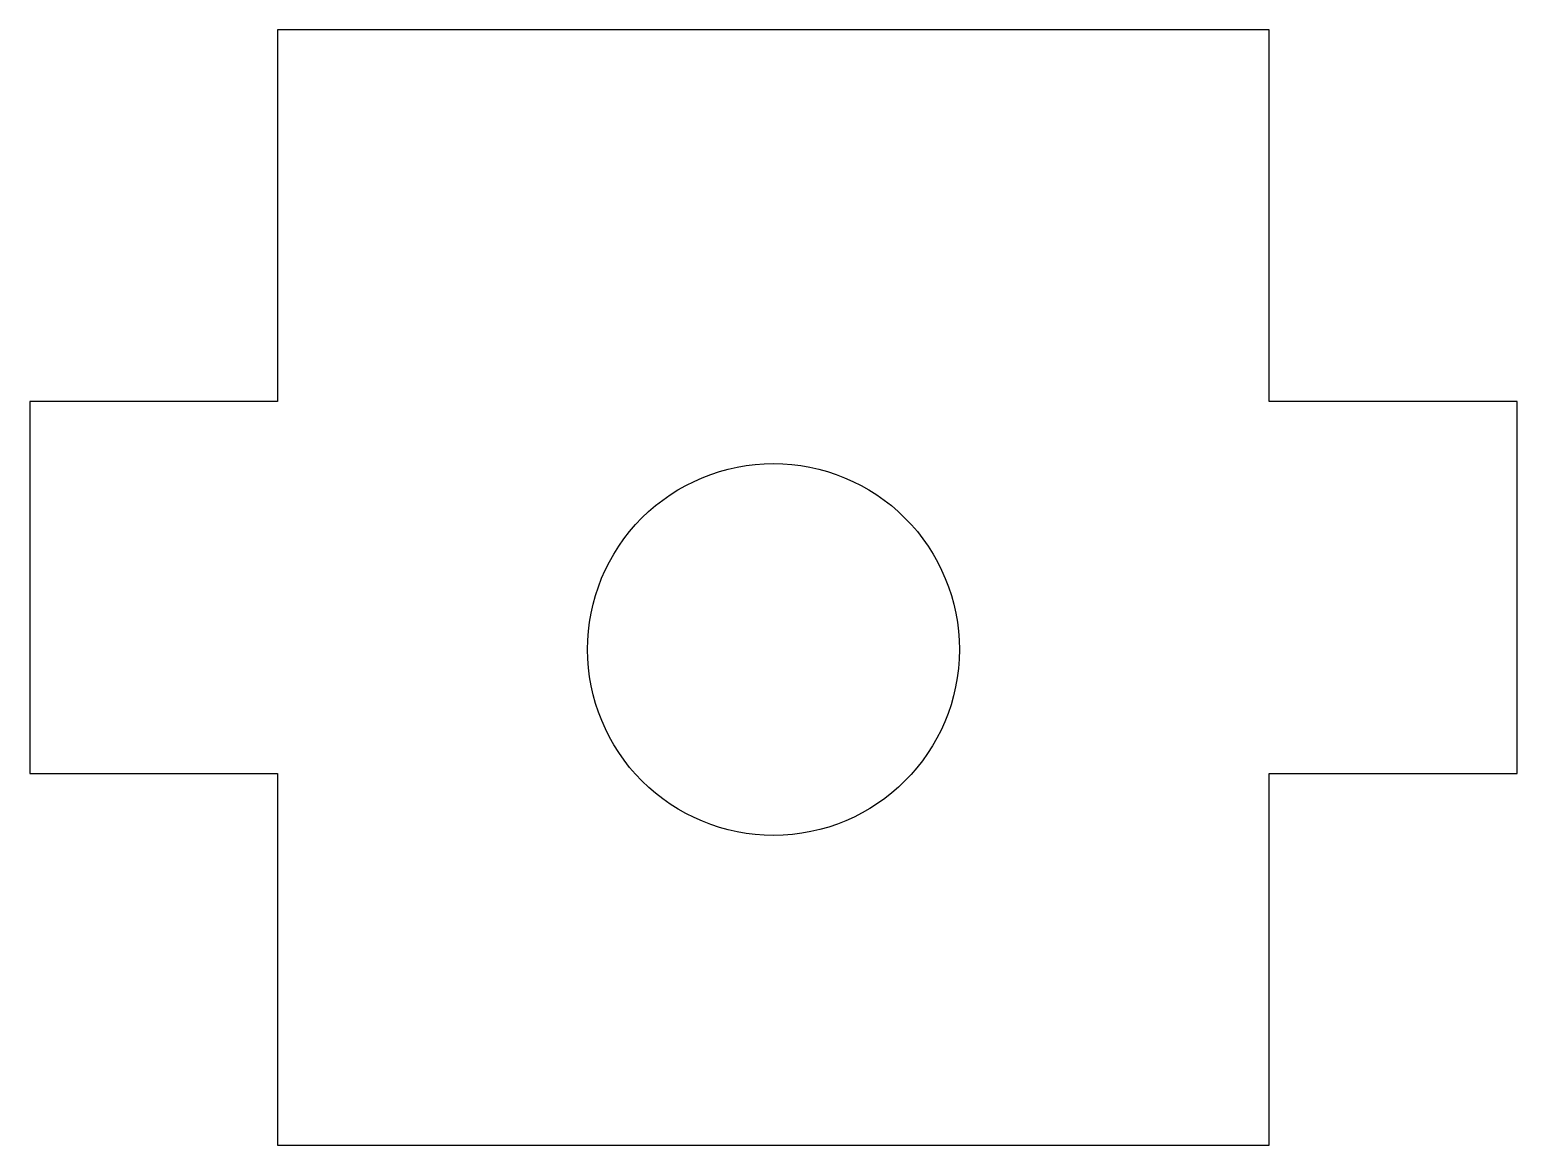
# Model space of a CAD drawing. Extents: x -6 to 6, y -4 to 5.
import ezdxf

# ---------------------------------------------------------------- set-up
doc = ezdxf.new("R2010")
doc.units = 0
doc.layers.add('Layer_1', color=7, linetype='CONTINUOUS')

msp = doc.modelspace()

# ---------------------------------------------------------------- linework, layer by layer
at = {"layer": 'Layer_1', "color": 7}
for p, q in [((-4.00017, 4.999653), (-4.00017, 1.999941)), ((3.999617, 4.999653), (-4.00017, 4.999653)), ((-4.00017, 4.999653), (-4.00017, 4.999653)), ((3.999617, 1.999941), (3.999617, 4.999653)), ((-4.00017, 1.999941), (-5.99998, 1.999941)), ((-5.99998, 1.999941), (-5.99998, -1.000307)), ((5.999977, 1.999941), (3.999617, 1.999941)), ((5.999977, -1.000307), (5.999977, 1.999941)), ((0, 1.500012), (0, 1.500012)), ((-5.99998, -1.000307), (-4.00017, -1.000307)), ((-4.00017, -1.000307), (-4.00017, -4.000019)), ((3.999617, -4.000019), (3.999617, -1.000307)), ((3.999617, -1.000307), (5.999977, -1.000307)), ((-4.00017, -4.000019), (3.999617, -4.000019))]:
    msp.add_line(p, q, dxfattribs=at)
for points in [[(-1.061078, 1.060664), (-0.779673, 1.342074), (-0.397971, 1.500121), (0, 1.500012)], [(0, 1.500012), (0.397875, 1.499974), (0.779435, 1.341862), (1.060721, 1.060468)], [(-1.500409, -0.000422), (-1.500524, 0.397549), (-1.342484, 0.779253), (-1.061078, 1.060664)], [(1.060721, 1.060468), (1.342007, 0.779074), (1.499971, 0.397453), (1.499856, -0.000422)], [(-1.060869, -1.061125), (-1.342257, -0.779842), (-1.500367, -0.39829), (-1.500409, -0.000422)], [(1.499856, -0.000422), (1.499769, -0.828731), (0.828309, -1.500184), (0, -1.500264)], [(0, -1.500264), (-0.397868, -1.500372), (-0.77948, -1.342407), (-1.060869, -1.061125)]]:
    msp.add_open_spline(points, degree=3, dxfattribs=at)

doc.saveas('drawing.dxf')
